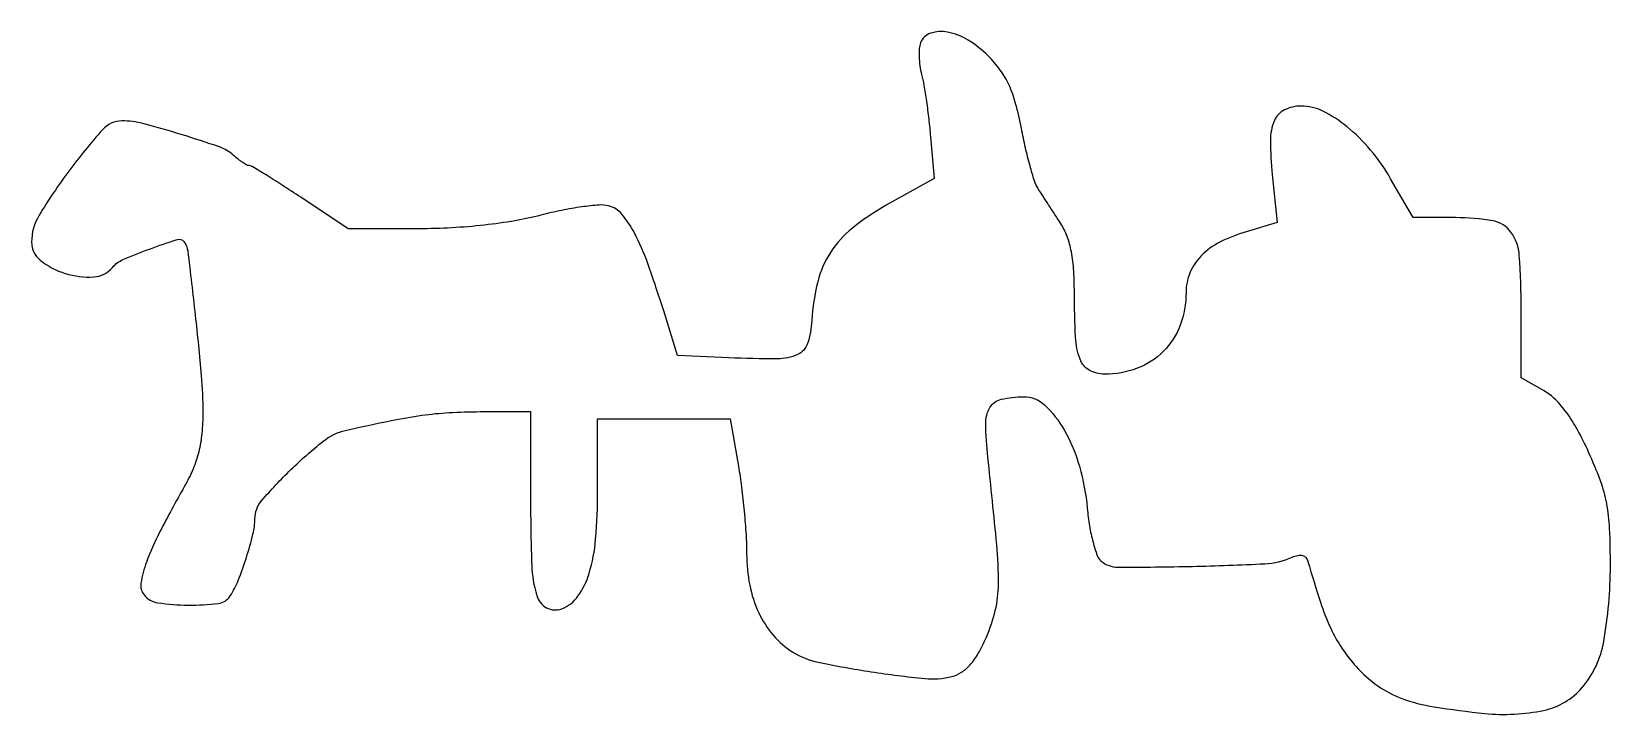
# Model space of a CAD drawing. Extents: x 0 to 212, y 0 to 92.
import ezdxf

# ---------------------------------------------------------------- set-up
doc = ezdxf.new("R2010")
doc.units = 0

msp = doc.modelspace()

# ---------------------------------------------------------------- linework, layer by layer
msp.add_lwpolyline([(119.355226, 90.483322, 0.072223), (119.180914, 89.711832, 0.027664), (119.155881, 88.609254, 0.026697), (119.260894, 87.391121, 0.029612), (119.493886, 86.233322, -0.021993), (119.803252, 84.808533, -0.00691), (120.142354, 82.65263, -0.006888), (120.454744, 80.23336, -0.007577), (120.68944, 77.882015), (121.164331, 72.264031), (114.755743, 68.680144, 0.041501), (110.196057, 65.60827, 0.080467), (107.259348, 62.355609, 0.082747), (105.548945, 58.406146, 0.046068), (104.755365, 53.208112, -0.063458), (104.174804, 50.12588, -0.212112), (102.83283, 48.629198, -0.105971), (100.142917, 48.054, -0.010829), (93.593281, 48.199088), (86.728396, 48.5), (84.865965, 54.5, 0.010898), (82.736333, 60.867256, 0.03477), (80.933981, 64.968309, 0.05458), (79.232782, 67.494648, 0.157073), (77.461461, 68.599029, 0.08053), (76.191837, 68.707453, 0.015321), (73.877881, 68.460877, 0.015989), (71.166823, 67.998919, 0.014091), (68.37303, 67.347915, -0.022115), (64.883471, 66.593592, -0.014378), (60.798024, 66.018227, -0.013675), (56.410916, 65.64968, -0.01358), (52, 65.520386), (42.5, 65.5), (36.136047, 69.75, 0.003775), (33.656764, 71.37879, 0.005754), (31.477797, 72.751563, 0.002332), (29.598449, 73.893538, 0.136172), (29.214788, 74, -0.128135), (28.908631, 74.079769, -0.018875), (28.357435, 74.415823, -0.020262), (27.724047, 74.873549, -0.016168), (27.078741, 75.415568, 0.099597), (25.22625, 76.507, 0.00903), (20.097735, 78.182776, 0.010962), (14.940478, 79.642554, 0.063564), (12.140134, 80, 0.214788), (9.512974, 78.816855, 0.02095), (5.011179, 73.279499, 0.023975), (1.012444, 67.342973, 0.137057), (0, 63.718846, 0.229319), (1.173455, 61.294832, 0.092127), (4.515377, 59.532095, 0.089879), (8.337765, 59.062024, 0.208223), (10.86568, 60.338154, -0.118259), (12.270562, 61.389944, -0.014671), (15.846462, 62.809433, -0.009618), (19.578715, 64.08493, -0.313378), (20.445682, 63.81931, -0.137817), (20.972961, 62.54462, -0.001808), (21.966705, 53.91846, -0.005398), (22.782105, 45.814851, -0.022433), (23.001276, 40.907284, -0.023958), (22.862682, 38.03017, -0.037111), (22.441566, 35.580269, -0.038622), (21.678948, 33.291435, -0.028985), (20.507262, 30.907284, 0.009042), (17.238961, 24.876826, 0.030665), (15.426241, 20.787586, 0.047598), (14.673971, 17.969103, 0.217963), (15.104176, 16.374476, 0.185529), (16.973404, 15.325995, 0.0334), (21.02416, 15.011331, 0.032328), (25.052819, 15.228622, 0.224261), (26.682887, 16.25, 0.04815), (27.735056, 18.302951, 0.017232), (28.842326, 21.404283, 0.016772), (29.725383, 24.534965, 0.058631), (29.984944, 26.613158, -0.178), (30.892185, 29.027584, -0.021962), (34.815754, 33.191709, -0.024885), (39.147087, 37.001753, -0.112357), (42.163611, 38.451176, -0.005221), (48.260461, 39.774301, -0.016147), (52.412474, 40.491166, -0.0204), (56.045091, 40.847876, -0.013367), (60.25, 40.975554), (67, 41), (67, 28.622445, 0.009383), (67.155057, 20.360875, 0.062646), (67.819804, 16.31028, 0.197062), (69.150427, 14.654436, 0.221294), (71.17617, 14.514108, 0.147651), (73.354036, 16.202936, 0.080999), (74.854548, 19.259319, 0.053309), (75.732995, 23.871365, 0.020427), (76, 30.404292), (76, 40), (84.897345, 40), (93.79469, 40), (94.897345, 33.668087, -0.011772), (95.320154, 30.849006, -0.007861), (95.677193, 27.60461, -0.007917), (95.924188, 24.446451, -0.015383), (96.003738, 21.918087, 0.048555), (96.417071, 17.70195, 0.061033), (97.638341, 13.975165, 0.066802), (99.601297, 10.926079, 0.079277), (102.202259, 8.70323, 0.08591), (105.599762, 7.355867, 0.013411), (112.727846, 6.063708, 0.013382), (119.914868, 5.155165, 0.086437), (123.547115, 5.422469, 0.083081), (124.859561, 5.995532, 0.068109), (126.018098, 6.998353, 0.05222), (127.101323, 8.525448, 0.024041), (128.194908, 10.707717, 0.047004), (129.394992, 14.298592, 0.055165), (129.818678, 17.860975, 0.025959), (129.587485, 23.142237, 0.003058), (128.39188, 34.849565, -0.021558), (128.099599, 39.355194, -0.139949), (128.670462, 41.532449, -0.205768), (130.181002, 42.634758, -0.054776), (133.207846, 42.984687, -0.193466), (136.003911, 41.879059, -0.073769), (138.635806, 38.52103, -0.059965), (140.681927, 33.650338, -0.046906), (141.732977, 28.008153, 0.018955), (142.039614, 25.631951, 0.023353), (142.511832, 23.447968, 0.022687), (143.066556, 21.685976, 0.132696), (143.621336, 20.8993, 0.175004), (145.836294, 20.100241, 0.005204), (155.857924, 20.207306, 0.007813), (165.563262, 20.563809, 0.090969), (169.241571, 21.439738, -0.053882), (170.017576, 21.686226, -0.117566), (170.637678, 21.665035, -0.148883), (171.088988, 21.379685, -0.108054), (171.37366, 20.853754, 0.008787), (173.04856, 15.408818, 0.028617), (174.424049, 11.89603, 0.039996), (175.907633, 9.246116, 0.035788), (177.844973, 6.759529, 0.054504), (180.750124, 4.167632, 0.067604), (183.953265, 2.481393, 0.047919), (188.297369, 1.354554, 0.014249), (195.104509, 0.46779, 0.076712), (203.013701, 0.880072, 0.166495), (208.181918, 3.9442, 0.133775), (211.079837, 10.104651, 0.042831), (211.978038, 20.271957, 0.011646), (211.873728, 25.289337, 0.036278), (211.480702, 28.644735, 0.040954), (210.63607, 31.684927, 0.018213), (209.056269, 35.536173, 0.017983), (207.553981, 38.555756, 0.032998), (206.086833, 40.877326, 0.040804), (204.605727, 42.596572, 0.065269), (203.062592, 43.764216), (200.012645, 45.5), (200.006323, 54.678571, 0.017418), (199.748194, 61.942539, 0.138541), (198.62142, 65.071222, 0.197402), (196.214712, 66.580078, 0.041803), (191.178571, 67.017513), (185.5, 67.035027), (182.467156, 72.249814, 0.041963), (179.783275, 76.084578, 0.048449), (176.610811, 79.219527, 0.054619), (173.363747, 81.316856, 0.116617), (170.474561, 82, 0.11459), (168.216227, 81.475547, 0.180463), (166.864328, 80.045581, 0.102021), (166.331329, 77.374011, 0.023925), (166.580004, 72.795171), (167.236496, 66.387431), (163.060935, 65.136403, 0.045106), (159.533532, 63.722406, 0.080599), (157.019362, 61.880611, 0.097559), (155.524415, 59.614655, 0.09748), (155, 56.95034, -0.089675), (154.209003, 52.575446, -0.107093), (151.948371, 49.05719, -0.107205), (148.436394, 46.792647, -0.090022), (144.069578, 46, -0.130248), (142.00549, 46.546967, -0.176594), (140.768881, 48.005811, -0.076284), (140.166018, 50.960411, -0.011583), (140.009917, 57, 0.016313), (139.895554, 60.23853, 0.034889), (139.552344, 62.715745, 0.043806), (138.941766, 64.725293, 0.05036), (138.010681, 66.5, -0.00097), (137.182751, 67.758579, -0.000885), (136.333949, 69.059375, -0.000885), (135.579625, 70.224377, -0.002881), (135.08567, 71, -0.064145), (134.648701, 71.944803, -0.009456), (134.053155, 73.96875, -0.010537), (133.441866, 76.401393, -0.008882), (132.895177, 79, 0.018539), (132.120781, 82.357762, 0.041583), (131.232071, 84.816356, 0.049307), (130.059125, 86.825117, 0.038601), (128.423927, 88.75, 0.061553), (125.760645, 90.844755, 0.0889), (122.969952, 91.914944, 0.128369), (120.69366, 91.763379, 0.224292)], format="xyb", close=True)

doc.saveas('drawing.dxf')
